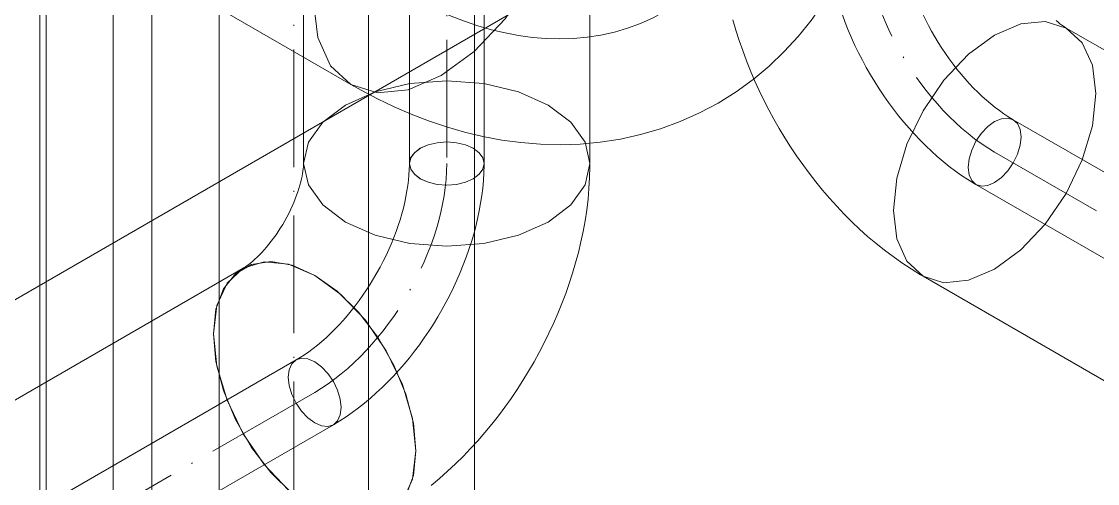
# Model space of a CAD drawing. Header units: millimetres. Extents: x -88595 to 880822, y -1054509 to -148035.
# Drawn here: x 377273.6 to 377365.1, y -314638.9 to -314599.7 of the extents above; entities that cross this region are included whole.
import ezdxf

# ---------------------------------------------------------------- set-up
doc = ezdxf.new("R2010")
doc.units = ezdxf.units.MM
doc.linetypes.add('$12$ADSK_Осевая', pattern=[14, 10, -2, 0, -2])
doc.linetypes.add('$13$ADSK_Осевая', pattern=[14, 10, -2, 0, -2])
for name, color, linetype, lineweight in [('Изоляция', 7, 'Continuous', 18), ('Оборудование', 7, 'Continuous', 18), ('Трубопровод', 7, 'Continuous', 18), ('Трубопроводы', 7, 'Continuous', 18)]:
    doc.layers.add(name, color=color, linetype=linetype, lineweight=lineweight)

# ---------------------------------------------------------------- blocks, each defined once
blk = doc.blocks.new('$0$ADSK_Настенный внутренний блок кондиционера1 - 1U18TL5FRA-A-V75-В_ОВ3_3')
at = {"layer": 'Оборудование'}
blk.add_line((14155.015, 13029.502), (14766.662, 13382.636), dxfattribs=at)
blk = doc.blocks.new('$0$ADSK_МедьПайка_Отвод-гнутая труба - Отвод _гнутая труба_-94627-В_ОВ3_3')
at = {"layer": 'Трубопроводы', "color": 190, "true_color": 0x8000ff}
for points in [[(12287.007, 14242.19, 0), (12287.512, 14242.569, 0), (12287.829, 14243.012, 0), (12287.937, 14243.486, 0), (12287.829, 14243.96, 0), (12287.512, 14244.403, 0), (12287.007, 14244.782, 0), (12286.35, 14245.073, 0), (12285.584, 14245.257, 0), (12284.762, 14245.319, 0), (12283.941, 14245.257, 0), (12283.175, 14245.073, 0), (12282.517, 14244.782, 0)], [(12282.517, 14244.782, 0), (12282.013, 14244.403, 0), (12281.696, 14243.96, 0), (12281.587, 14243.486, 0), (12281.696, 14243.012, 0), (12282.013, 14242.569, 0), (12282.517, 14242.19, 0), (12283.175, 14241.898, 0), (12283.941, 14241.715, 0), (12284.762, 14241.653, 0), (12285.584, 14241.715, 0), (12286.35, 14241.898, 0), (12287.007, 14242.19, 0)], [(12281.587, 14243.486, 0), (12281.598, 14242.855, 0), (12281.63, 14242.218, 0), (12281.683, 14241.576, 0), (12281.757, 14240.931, 0), (12281.851, 14240.282, 0), (12281.964, 14239.63, 0), (12282.097, 14238.976, 0), (12282.249, 14238.321, 0), (12282.42, 14237.664, 0), (12282.609, 14237.008, 0), (12282.817, 14236.353, 0), (12283.041, 14235.699, 0), (12283.284, 14235.047, 0), (12283.543, 14234.398, 0), (12283.819, 14233.753, 0), (12284.11, 14233.112, 0), (12284.418, 14232.477, 0), (12284.741, 14231.848, 0), (12285.079, 14231.226, 0), (12285.431, 14230.611, 0), (12285.797, 14230.005, 0), (12286.177, 14229.409, 0), (12286.57, 14228.822, 0), (12286.975, 14228.246, 0), (12287.393, 14227.681, 0), (12287.822, 14227.129, 0), (12288.262, 14226.59, 0), (12288.714, 14226.064, 0), (12289.175, 14225.553, 0), (12289.646, 14225.057, 0), (12290.127, 14224.576, 0), (12290.616, 14224.112, 0), (12291.114, 14223.665, 0), (12291.619, 14223.236, 0), (12292.133, 14222.826, 0), (12292.653, 14222.434, 0), (12293.18, 14222.062, 0), (12293.714, 14221.71, 0), (12294.254, 14221.379, 0), (12294.4, 14221.294, 0)], [(12287.937, 14243.486, 0), (12287.945, 14243.07, 0), (12287.966, 14242.641, 0), (12288.003, 14242.199, 0), (12288.055, 14241.745, 0), (12288.122, 14241.281, 0), (12288.204, 14240.808, 0), (12288.302, 14240.327, 0), (12288.415, 14239.839, 0), (12288.544, 14239.344, 0), (12288.688, 14238.845, 0), (12288.847, 14238.343, 0), (12289.02, 14237.838, 0), (12289.209, 14237.331, 0), (12289.411, 14236.824, 0), (12289.628, 14236.317, 0), (12289.858, 14235.813, 0), (12290.101, 14235.311, 0), (12290.356, 14234.813, 0), (12290.624, 14234.32, 0), (12290.903, 14233.833, 0), (12291.193, 14233.352, 0), (12291.494, 14232.88, 0), (12291.805, 14232.416, 0), (12292.124, 14231.962, 0), (12292.453, 14231.518, 0), (12292.788, 14231.086, 0), (12293.131, 14230.666, 0), (12293.481, 14230.259, 0), (12293.835, 14229.866, 0), (12294.194, 14229.488, 0), (12294.557, 14229.125, 0), (12294.923, 14228.779, 0), (12295.29, 14228.449, 0), (12295.659, 14228.136, 0), (12296.027, 14227.841, 0), (12296.394, 14227.564, 0), (12296.76, 14227.307, 0), (12297.122, 14227.068, 0), (12297.48, 14226.849, 0), (12297.575, 14226.793, 0)], [(12295.988, 14221.451, 0), (12296.569, 14221.875, 0), (12297.11, 14222.446, 0), (12297.575, 14223.127, 0), (12297.932, 14223.869, 0), (12298.156, 14224.624, 0), (12298.233, 14225.339, 0), (12298.156, 14225.966, 0), (12297.932, 14226.462, 0), (12297.575, 14226.793, 0), (12297.11, 14226.936, 0), (12296.569, 14226.883, 0), (12295.988, 14226.636, 0)], [(12295.988, 14226.636, 0), (12295.407, 14226.212, 0), (12294.865, 14225.64, 0), (12294.4, 14224.96, 0), (12294.043, 14224.217, 0), (12293.819, 14223.462, 0), (12293.743, 14222.747, 0), (12293.819, 14222.12, 0), (12294.043, 14221.624, 0), (12294.4, 14221.294, 0), (12294.865, 14221.15, 0), (12295.407, 14221.204, 0), (12295.988, 14221.451, 0)]]:
    blk.add_polyline3d(points, dxfattribs=at)
blk = doc.blocks.new('$0$ADSK_МедьПайка_Отвод-гнутая труба - Отвод _гнутая труба_-V78-В_ОВ3_3')
at = {"layer": 'Трубопроводы', "color": 134, "true_color": 0x00a6a6}
for points in [[(14766.809, 13388.179, 0), (14767.819, 13388.938, 0), (14768.453, 13389.822, 0), (14768.669, 13390.771, 0), (14768.453, 13391.72, 0), (14767.819, 13392.604, 0), (14766.809, 13393.364, 0), (14765.494, 13393.946, 0), (14763.963, 13394.312, 0), (14762.319, 13394.437, 0), (14760.676, 13394.312, 0), (14759.144, 13393.946, 0), (14757.829, 13393.364, 0)], [(14757.829, 13393.364, 0), (14756.82, 13392.604, 0), (14756.186, 13391.72, 0), (14755.969, 13390.771, 0), (14756.186, 13389.822, 0), (14756.82, 13388.938, 0), (14757.829, 13388.179, 0), (14759.144, 13387.596, 0), (14760.676, 13387.23, 0), (14762.319, 13387.105, 0), (14763.963, 13387.23, 0), (14765.494, 13387.596, 0), (14766.809, 13388.179, 0)], [(14752.569, 13381.736, 0), (14752.818, 13381.892, 0), (14753.06, 13382.067, 0), (14753.298, 13382.266, 0), (14753.532, 13382.49, 0), (14753.764, 13382.743, 0), (14753.993, 13383.028, 0), (14754.219, 13383.348, 0), (14754.44, 13383.705, 0), (14754.655, 13384.101, 0), (14754.862, 13384.537, 0), (14755.057, 13385.015, 0), (14755.24, 13385.534, 0), (14755.407, 13386.094, 0), (14755.555, 13386.695, 0), (14755.684, 13387.335, 0), (14755.791, 13388.013, 0), (14755.874, 13388.727, 0), (14755.932, 13389.476, 0), (14755.964, 13390.259, 0), (14755.969, 13390.771, 0)], [(14758.919, 13370.738, 0), (14759.913, 13371.359, 0), (14760.863, 13372.047, 0), (14761.762, 13372.798, 0), (14762.608, 13373.607, 0), (14763.399, 13374.469, 0), (14764.132, 13375.379, 0), (14764.806, 13376.334, 0), (14765.423, 13377.327, 0), (14765.981, 13378.355, 0), (14766.483, 13379.416, 0), (14766.929, 13380.504, 0), (14767.321, 13381.619, 0), (14767.66, 13382.756, 0), (14767.947, 13383.916, 0), (14768.185, 13385.094, 0), (14768.374, 13386.291, 0), (14768.515, 13387.504, 0), (14768.61, 13388.733, 0), (14768.66, 13389.976, 0), (14768.669, 13390.771, 0)], [(14739.869, 13382.994, 0), (14741.031, 13383.488, 0), (14742.114, 13383.596, 0), (14743.044, 13383.309, 0), (14743.757, 13382.647, 0), (14744.206, 13381.655, 0), (14744.359, 13380.402, 0), (14744.206, 13378.971, 0), (14743.757, 13377.462, 0), (14743.044, 13375.976, 0), (14742.114, 13374.615, 0), (14741.031, 13373.472, 0), (14739.869, 13372.625, 0)], [(14739.869, 13372.625, 0), (14738.707, 13372.13, 0), (14737.624, 13372.023, 0), (14736.694, 13372.31, 0), (14735.98, 13372.972, 0), (14735.532, 13373.963, 0), (14735.379, 13375.217, 0), (14735.532, 13376.647, 0), (14735.98, 13378.157, 0), (14736.694, 13379.642, 0), (14737.624, 13381.003, 0), (14738.707, 13382.146, 0), (14739.869, 13382.994, 0)], [(14752.569, 13381.736, 0), (14752.309, 13381.598, 0), (14752.036, 13381.476, 0), (14751.745, 13381.37, 0), (14751.434, 13381.279, 0), (14751.099, 13381.205, 0), (14750.738, 13381.149, 0), (14750.348, 13381.113, 0), (14749.928, 13381.099, 0), (14749.477, 13381.111, 0), (14748.996, 13381.151, 0), (14748.484, 13381.22, 0), (14747.944, 13381.322, 0), (14747.375, 13381.458, 0), (14746.781, 13381.629, 0), (14746.162, 13381.837, 0), (14745.522, 13382.084, 0), (14744.861, 13382.369, 0), (14744.183, 13382.693, 0), (14743.49, 13383.057, 0), (14743.044, 13383.309, 0)], [(14758.919, 13370.738, 0), (14757.883, 13370.187, 0), (14756.813, 13369.709, 0), (14755.713, 13369.305, 0), (14754.589, 13368.977, 0), (14753.447, 13368.723, 0), (14752.292, 13368.544, 0), (14751.129, 13368.437, 0), (14749.96, 13368.4, 0), (14748.79, 13368.43, 0), (14747.621, 13368.525, 0), (14746.455, 13368.683, 0), (14745.294, 13368.901, 0), (14744.139, 13369.177, 0), (14742.992, 13369.507, 0), (14741.852, 13369.891, 0), (14740.721, 13370.326, 0), (14739.6, 13370.81, 0), (14738.488, 13371.342, 0), (14737.387, 13371.92, 0), (14736.694, 13372.31, 0)]]:
    blk.add_polyline3d(points, dxfattribs=at)

msp = doc.modelspace()

# ---------------------------------------------------------------- linework, layer by layer
at = {"layer": 'Изоляция', "color": 190, "true_color": 0x8000ff}
for p, q in [((377275.205, -314779.135), (377275.205, -312959.338)), ((377297.626, -313007.943), (377297.626, -314611.754)), ((377321.976, -314611.754), (377321.976, -313007.943)), ((377281.451, -313008.767), (377281.451, -314806.42)), ((377312.151, -314806.42), (377312.151, -313008.767)), ((377410.729, -314628.103), (377362.469, -314600.24)), ((377292.488, -314620.653), (377248.029, -314646.321)), ((377350.294, -314621.328), (377398.554, -314649.191))]:
    msp.add_line(p, q, dxfattribs=at)
at = {"layer": 'Изоляция', "color": 134, "true_color": 0x00a6a6}
for p, q in [((377284.73, -314804.489), (377284.73, -312990.116)), ((377288.75, -314597.594), (377301.655, -314605.045))]:
    msp.add_line(p, q, dxfattribs=at)
for points in [[(377332.88, -314606.617, 0), (377334.403, -314605.666, 0), (377335.853, -314604.615, 0), (377337.222, -314603.473, 0), (377338.502, -314602.249, 0), (377339.688, -314600.955, 0), (377340.778, -314599.601, 0), (377341.771, -314598.198, 0), (377342.667, -314596.753, 0), (377343.469, -314595.277, 0), (377344.18, -314593.775, 0), (377344.804, -314592.253, 0), (377345.344, -314590.717, 0), (377345.805, -314589.17, 0), (377346.191, -314587.615, 0), (377346.505, -314586.054, 0), (377346.752, -314584.49, 0), (377346.935, -314582.923, 0), (377347.056, -314581.354, 0), (377347.12, -314579.786, 0), (377347.131, -314578.789, 0)], [(377309.33, -314604.285, 0), (377312.139, -314602.236, 0), (377314.757, -314599.472, 0), (377317.005, -314596.182, 0), (377318.73, -314592.591, 0), (377319.814, -314588.942, 0), (377320.184, -314585.485, 0)], [(377320.184, -314585.485, 0), (377319.814, -314588.942, 0), (377318.73, -314592.591, 0), (377317.005, -314596.182, 0), (377314.757, -314599.472, 0), (377312.139, -314602.236, 0), (377309.33, -314604.285, 0)], [(377298.476, -314598.018, 0), (377298.846, -314601.048, 0), (377299.93, -314603.445, 0), (377301.655, -314605.045, 0), (377303.903, -314605.739, 0), (377306.521, -314605.479, 0), (377309.33, -314604.285, 0)], [(377309.33, -314604.285, 0), (377306.521, -314605.479, 0), (377303.903, -314605.739, 0), (377301.655, -314605.045, 0), (377299.93, -314603.445, 0), (377298.846, -314601.048, 0), (377298.476, -314598.018, 0)], [(377332.88, -314606.617, 0), (377331.295, -314607.461, 0), (377329.659, -314608.191, 0), (377327.986, -314608.805, 0), (377326.286, -314609.302, 0), (377324.573, -314609.682, 0), (377322.855, -314609.949, 0), (377321.143, -314610.107, 0), (377319.444, -314610.161, 0), (377317.764, -314610.117, 0), (377316.108, -314609.982, 0), (377314.479, -314609.762, 0), (377312.878, -314609.461, 0), (377311.308, -314609.087, 0), (377309.768, -314608.643, 0), (377308.259, -314608.135, 0), (377306.781, -314607.567, 0), (377305.333, -314606.942, 0), (377303.914, -314606.263, 0), (377302.523, -314605.533, 0), (377301.655, -314605.045, 0)]]:
    msp.add_polyline3d(points, dxfattribs=at)
at = {"layer": 'Изоляция', "color": 190, "true_color": 0x8000ff}
for points in [[(377334.134, -314599.544, 0), (377334.388, -314600.423, 0), (377334.663, -314601.295, 0), (377334.961, -314602.16, 0), (377335.28, -314603.018, 0), (377335.619, -314603.868, 0), (377335.979, -314604.709, 0), (377336.358, -314605.542, 0), (377336.757, -314606.367, 0), (377337.176, -314607.182, 0), (377337.613, -314607.987, 0), (377338.068, -314608.781, 0), (377338.542, -314609.566, 0), (377339.034, -314610.338, 0), (377339.543, -314611.099, 0), (377340.07, -314611.848, 0), (377340.615, -314612.584, 0), (377341.176, -314613.306, 0), (377341.755, -314614.015, 0), (377342.351, -314614.709, 0), (377342.964, -314615.388, 0), (377343.594, -314616.052, 0), (377344.241, -314616.699, 0), (377344.905, -314617.329, 0), (377345.588, -314617.941, 0), (377346.288, -314618.535, 0), (377347.006, -314619.11, 0), (377347.744, -314619.665, 0), (377348.5, -314620.199, 0), (377349.277, -314620.711, 0), (377350.075, -314621.2, 0), (377350.294, -314621.328, 0)], [(377356.381, -314600.843, 0), (377358.609, -314599.896, 0), (377360.686, -314599.69, 0), (377362.469, -314600.24, 0), (377363.837, -314601.509, 0), (377364.697, -314603.41, 0), (377364.99, -314605.814, 0)], [(377364.99, -314605.814, 0), (377364.697, -314603.41, 0), (377363.837, -314601.509, 0), (377362.469, -314600.24, 0), (377360.686, -314599.69, 0), (377358.609, -314599.896, 0), (377356.381, -314600.843, 0)], [(377361.603, -314599.599, 0), (377361.777, -314599.747, 0), (377361.94, -314599.878, 0), (377362.091, -314599.991, 0), (377362.227, -314600.087, 0), (377362.346, -314600.165, 0), (377362.445, -314600.227, 0), (377362.469, -314600.24, 0)], [(377347.772, -314615.755, 0), (377348.066, -314613.012, 0), (377348.926, -314610.118, 0), (377350.294, -314607.27, 0), (377352.077, -314604.66, 0), (377354.153, -314602.468, 0), (377356.381, -314600.843, 0)], [(377356.381, -314600.843, 0), (377354.153, -314602.468, 0), (377352.077, -314604.66, 0), (377350.294, -314607.27, 0), (377348.926, -314610.118, 0), (377348.066, -314613.012, 0), (377347.772, -314615.755, 0)], [(377318.41, -314606.783, 0), (377315.888, -314605.666, 0), (377312.952, -314604.964, 0), (377309.801, -314604.725, 0), (377306.649, -314604.964, 0), (377303.713, -314605.666, 0), (377301.192, -314606.783, 0)], [(377301.192, -314606.783, 0), (377303.713, -314605.666, 0), (377306.649, -314604.964, 0), (377309.801, -314604.725, 0), (377312.952, -314604.964, 0), (377315.888, -314605.666, 0), (377318.41, -314606.783, 0)], [(377364.99, -314605.814, 0), (377364.697, -314608.556, 0), (377363.837, -314611.45, 0), (377362.469, -314614.299, 0), (377360.686, -314616.908, 0), (377358.609, -314619.1, 0), (377356.381, -314620.725, 0)], [(377356.381, -314620.725, 0), (377358.609, -314619.1, 0), (377360.686, -314616.908, 0), (377362.469, -314614.299, 0), (377363.837, -314611.45, 0), (377364.697, -314608.556, 0), (377364.99, -314605.814, 0)], [(377301.192, -314606.783, 0), (377299.257, -314608.239, 0), (377298.04, -314609.934, 0), (377297.626, -314611.754, 0), (377298.04, -314613.573, 0), (377299.257, -314615.268, 0), (377301.192, -314616.724, 0)], [(377301.192, -314616.724, 0), (377299.257, -314615.268, 0), (377298.04, -314613.573, 0), (377297.626, -314611.754, 0), (377298.04, -314609.934, 0), (377299.257, -314608.239, 0), (377301.192, -314606.783, 0)], [(377318.41, -314616.724, 0), (377320.344, -314615.268, 0), (377321.561, -314613.573, 0), (377321.976, -314611.754, 0), (377321.561, -314609.934, 0), (377320.344, -314608.239, 0), (377318.41, -314606.783, 0)], [(377318.41, -314606.783, 0), (377320.344, -314608.239, 0), (377321.561, -314609.934, 0), (377321.976, -314611.754, 0), (377321.561, -314613.573, 0), (377320.344, -314615.268, 0), (377318.41, -314616.724, 0)], [(377292.488, -314620.653, 0), (377292.582, -314620.596, 0), (377292.696, -314620.522, 0), (377292.827, -314620.431, 0), (377292.974, -314620.322, 0), (377293.134, -314620.196, 0), (377293.305, -314620.053, 0), (377293.486, -314619.893, 0), (377293.675, -314619.717, 0), (377293.87, -314619.525, 0), (377294.069, -314619.318, 0), (377294.271, -314619.097, 0), (377294.476, -314618.862, 0), (377294.68, -314618.614, 0), (377294.884, -314618.356, 0), (377295.086, -314618.086, 0), (377295.285, -314617.807, 0), (377295.481, -314617.519, 0), (377295.671, -314617.225, 0), (377295.855, -314616.924, 0), (377296.033, -314616.618, 0), (377296.204, -314616.308, 0), (377296.366, -314615.997, 0), (377296.52, -314615.684, 0), (377296.665, -314615.372, 0), (377296.8, -314615.061, 0), (377296.925, -314614.754, 0), (377297.039, -314614.451, 0), (377297.143, -314614.155, 0), (377297.237, -314613.867, 0), (377297.319, -314613.588, 0), (377297.391, -314613.32, 0), (377297.452, -314613.065, 0), (377297.503, -314612.824, 0), (377297.544, -314612.599, 0), (377297.576, -314612.393, 0), (377297.599, -314612.206, 0), (377297.614, -314612.04, 0), (377297.622, -314611.898, 0), (377297.625, -314611.781, 0), (377297.626, -314611.754, 0)], [(377308.477, -314639.105, 0), (377309.182, -314638.516, 0), (377309.869, -314637.908, 0), (377310.538, -314637.283, 0), (377311.19, -314636.64, 0), (377311.824, -314635.981, 0), (377312.442, -314635.306, 0), (377313.042, -314634.616, 0), (377313.626, -314633.912, 0), (377314.192, -314633.193, 0), (377314.741, -314632.46, 0), (377315.273, -314631.715, 0), (377315.787, -314630.957, 0), (377316.283, -314630.188, 0), (377316.762, -314629.407, 0), (377317.223, -314628.615, 0), (377317.665, -314627.812, 0), (377318.088, -314627, 0), (377318.492, -314626.178, 0), (377318.877, -314625.347, 0), (377319.242, -314624.508, 0), (377319.587, -314623.66, 0), (377319.912, -314622.805, 0), (377320.215, -314621.942, 0), (377320.497, -314621.072, 0), (377320.756, -314620.194, 0), (377320.993, -314619.31, 0), (377321.206, -314618.42, 0), (377321.396, -314617.523, 0), (377321.56, -314616.619, 0), (377321.699, -314615.71, 0), (377321.811, -314614.794, 0), (377321.895, -314613.871, 0), (377321.95, -314612.943, 0), (377321.974, -314612.007, 0), (377321.976, -314611.754, 0)], [(377356.381, -314620.725, 0), (377354.153, -314621.673, 0), (377352.077, -314621.878, 0), (377350.294, -314621.328, 0), (377348.926, -314620.059, 0), (377348.066, -314618.158, 0), (377347.772, -314615.755, 0)], [(377347.772, -314615.755, 0), (377348.066, -314618.158, 0), (377348.926, -314620.059, 0), (377350.294, -314621.328, 0), (377352.077, -314621.878, 0), (377354.153, -314621.673, 0), (377356.381, -314620.725, 0)], [(377301.192, -314616.724, 0), (377303.713, -314617.841, 0), (377306.649, -314618.543, 0), (377309.801, -314618.783, 0), (377312.952, -314618.543, 0), (377315.888, -314617.841, 0), (377318.41, -314616.724, 0)], [(377318.41, -314616.724, 0), (377315.888, -314617.841, 0), (377312.952, -314618.543, 0), (377309.801, -314618.783, 0), (377306.649, -314618.543, 0), (377303.713, -314617.841, 0), (377301.192, -314616.724, 0)], [(377298.575, -314621.256, 0), (377296.659, -314620.399, 0), (377294.839, -314620.084, 0), (377293.206, -314620.326, 0), (377291.843, -314621.113, 0), (377290.818, -314622.406, 0), (377290.182, -314624.14, 0), (377289.966, -314626.226, 0)], [(377289.966, -314626.226, 0), (377290.26, -314623.823, 0), (377291.12, -314621.922, 0), (377292.488, -314620.653, 0), (377294.271, -314620.102, 0), (377296.347, -314620.308, 0), (377298.575, -314621.256, 0)], [(377298.575, -314621.256, 0), (377300.803, -314622.881, 0), (377302.88, -314625.073, 0), (377304.663, -314627.682, 0), (377306.031, -314630.531, 0), (377306.891, -314633.425, 0), (377307.184, -314636.167, 0)], [(377307.184, -314636.167, 0), (377306.968, -314633.829, 0), (377306.331, -314631.36, 0), (377305.305, -314628.882, 0), (377303.942, -314626.522, 0), (377302.309, -314624.395, 0), (377300.49, -314622.61, 0), (377298.575, -314621.256, 0)], [(377298.575, -314641.137, 0), (377296.347, -314639.512, 0), (377294.271, -314637.32, 0), (377292.488, -314634.711, 0), (377291.12, -314631.862, 0), (377290.26, -314628.968, 0), (377289.966, -314626.226, 0)], [(377289.966, -314626.226, 0), (377290.182, -314628.564, 0), (377290.819, -314631.034, 0), (377291.846, -314633.511, 0), (377293.209, -314635.872, 0), (377294.841, -314637.998, 0), (377296.661, -314639.783, 0), (377298.575, -314641.137, 0)], [(377307.184, -314636.167, 0), (377306.891, -314638.571, 0), (377306.031, -314640.472, 0), (377304.663, -314641.74, 0), (377302.88, -314642.291, 0), (377300.803, -314642.085, 0), (377298.575, -314641.137, 0)], [(377298.575, -314641.137, 0), (377300.492, -314641.995, 0), (377302.312, -314642.31, 0), (377303.944, -314642.067, 0), (377305.307, -314641.28, 0), (377306.332, -314639.987, 0), (377306.969, -314638.253, 0), (377307.184, -314636.167, 0)]]:
    msp.add_polyline3d(points, dxfattribs=at)
at = {"layer": 'Трубопровод', "color": 134, "true_color": 0x00a6a6}
msp.add_line((377275.73, -314804.489), (377275.73, -312990.116), dxfattribs=at)
at = {"layer": 'Трубопровод', "color": 190, "true_color": 0x8000ff}
for p, q in [((377306.626, -313007.943), (377306.626, -314611.754)), ((377312.976, -314611.754), (377312.976, -313007.943)), ((377290.451, -313008.767), (377290.451, -314806.42)), ((377303.151, -314806.42), (377303.151, -313008.767)), ((377406.229, -314635.897), (377357.969, -314608.035)), ((377354.794, -314613.534), (377403.054, -314641.397)), ((377296.988, -314628.447), (377252.529, -314654.115)), ((377255.704, -314659.614), (377300.163, -314633.946))]:
    msp.add_line(p, q, dxfattribs=at)
at = {"layer": 'Трубопровод', "color": 190, "linetype": '$12$ADSK_Осевая', "true_color": 0x8000ff}
for p, q in [((377309.801, -313007.943), (377309.801, -314611.754)), ((377309.801, -313007.943), (377309.801, -314611.754)), ((377296.801, -313008.767), (377296.801, -314806.42)), ((377296.801, -313008.767), (377296.801, -314806.42)), ((377356.381, -314610.784), (377404.641, -314638.647)), ((377356.381, -314610.784), (377404.641, -314638.647)), ((377298.575, -314631.197), (377254.117, -314656.865)), ((377298.575, -314631.197), (377254.117, -314656.865))]:
    msp.add_line(p, q, dxfattribs=at)
at = {"layer": 'Трубопровод', "color": 190, "true_color": 0x8000ff}
for points in [[(377354.136, -314612.08, 0), (377354.213, -314611.365, 0), (377354.437, -314610.611, 0), (377354.794, -314609.868, 0), (377355.259, -314609.187, 0), (377355.8, -314608.616, 0), (377356.381, -314608.192, 0)], [(377356.381, -314608.192, 0), (377356.962, -314607.945, 0), (377357.504, -314607.891, 0), (377357.969, -314608.035, 0), (377358.326, -314608.365, 0), (377358.55, -314608.861, 0), (377358.626, -314609.488, 0)], [(377307.556, -314610.458, 0), (377308.213, -314610.166, 0), (377308.979, -314609.983, 0), (377309.801, -314609.921, 0), (377310.622, -314609.983, 0), (377311.388, -314610.166, 0), (377312.046, -314610.458, 0)], [(377358.626, -314609.488, 0), (377358.55, -314610.203, 0), (377358.326, -314610.958, 0), (377357.969, -314611.701, 0), (377357.504, -314612.381, 0), (377356.962, -314612.953, 0), (377356.381, -314613.377, 0)], [(377307.556, -314613.05, 0), (377307.051, -314612.67, 0), (377306.734, -314612.228, 0), (377306.626, -314611.754, 0), (377306.734, -314611.279, 0), (377307.051, -314610.837, 0), (377307.556, -314610.458, 0)], [(377312.046, -314610.458, 0), (377312.55, -314610.837, 0), (377312.867, -314611.279, 0), (377312.976, -314611.754, 0), (377312.867, -314612.228, 0), (377312.55, -314612.67, 0), (377312.046, -314613.05, 0)], [(377356.381, -314613.377, 0), (377355.8, -314613.624, 0), (377355.259, -314613.677, 0), (377354.794, -314613.534, 0), (377354.437, -314613.203, 0), (377354.213, -314612.707, 0), (377354.136, -314612.08, 0)], [(377312.046, -314613.05, 0), (377311.388, -314613.341, 0), (377310.622, -314613.524, 0), (377309.801, -314613.587, 0), (377308.979, -314613.524, 0), (377308.213, -314613.341, 0), (377307.556, -314613.05, 0)], [(377296.33, -314629.9, 0), (377296.407, -314629.274, 0), (377296.631, -314628.778, 0), (377296.988, -314628.447, 0), (377297.453, -314628.303, 0), (377297.994, -314628.357, 0), (377298.575, -314628.604, 0)], [(377298.575, -314628.604, 0), (377299.156, -314629.028, 0), (377299.698, -314629.6, 0), (377300.163, -314630.28, 0), (377300.52, -314631.023, 0), (377300.744, -314631.778, 0), (377300.82, -314632.493, 0)], [(377298.575, -314633.789, 0), (377297.994, -314633.365, 0), (377297.453, -314632.794, 0), (377296.988, -314632.113, 0), (377296.631, -314631.37, 0), (377296.407, -314630.616, 0), (377296.33, -314629.9, 0)], [(377300.82, -314632.493, 0), (377300.744, -314633.12, 0), (377300.52, -314633.615, 0), (377300.163, -314633.946, 0), (377299.698, -314634.09, 0), (377299.156, -314634.036, 0), (377298.575, -314633.789, 0)]]:
    msp.add_polyline3d(points, dxfattribs=at)
at = {"layer": 'Трубопроводы', "color": 190, "linetype": '$13$ADSK_Осевая', "true_color": 0x8000ff}
for centre, major_axis, start_param, end_param in [((377356.381, -314597.822), (-7.938, 13.748), 0.785398, 2.356194), ((377298.575, -314618.235), (7.937, 13.748), 3.926991, 5.497787)]:
    msp.add_ellipse(centre, major_axis=major_axis, ratio=0.57735, start_param=start_param, end_param=end_param, dxfattribs=at)

# ---------------------------------------------------------------- block references
at = {"layer": 'Оборудование'}
msp.add_blockref('$0$ADSK_Настенный внутренний блок кондиционера1 - 1U18TL5FRA-A-V75-В_ОВ3_3', (362569.461, -327969.561), dxfattribs=at)
at = {"layer": 'Трубопроводы', "color": 134, "true_color": 0x00a6a6}
msp.add_blockref('$0$ADSK_МедьПайка_Отвод-гнутая труба - Отвод _гнутая труба_-V78-В_ОВ3_3', (362569.461, -327969.561), dxfattribs=at)
at = {"layer": 'Трубопроводы', "color": 190, "true_color": 0x8000ff}
msp.add_blockref('$0$ADSK_МедьПайка_Отвод-гнутая труба - Отвод _гнутая труба_-94627-В_ОВ3_3', (365060.394, -328834.827), dxfattribs=at)
at = {"layer": 'Трубопроводы', "color": 190, "true_color": 0x8000ff, "rotation": 120}
msp.add_blockref('$0$ADSK_МедьПайка_Отвод-гнутая труба - Отвод _гнутая труба_-94627-В_ОВ3_3', (395776.177, -318148.37), dxfattribs=at)

doc.saveas('drawing.dxf')
